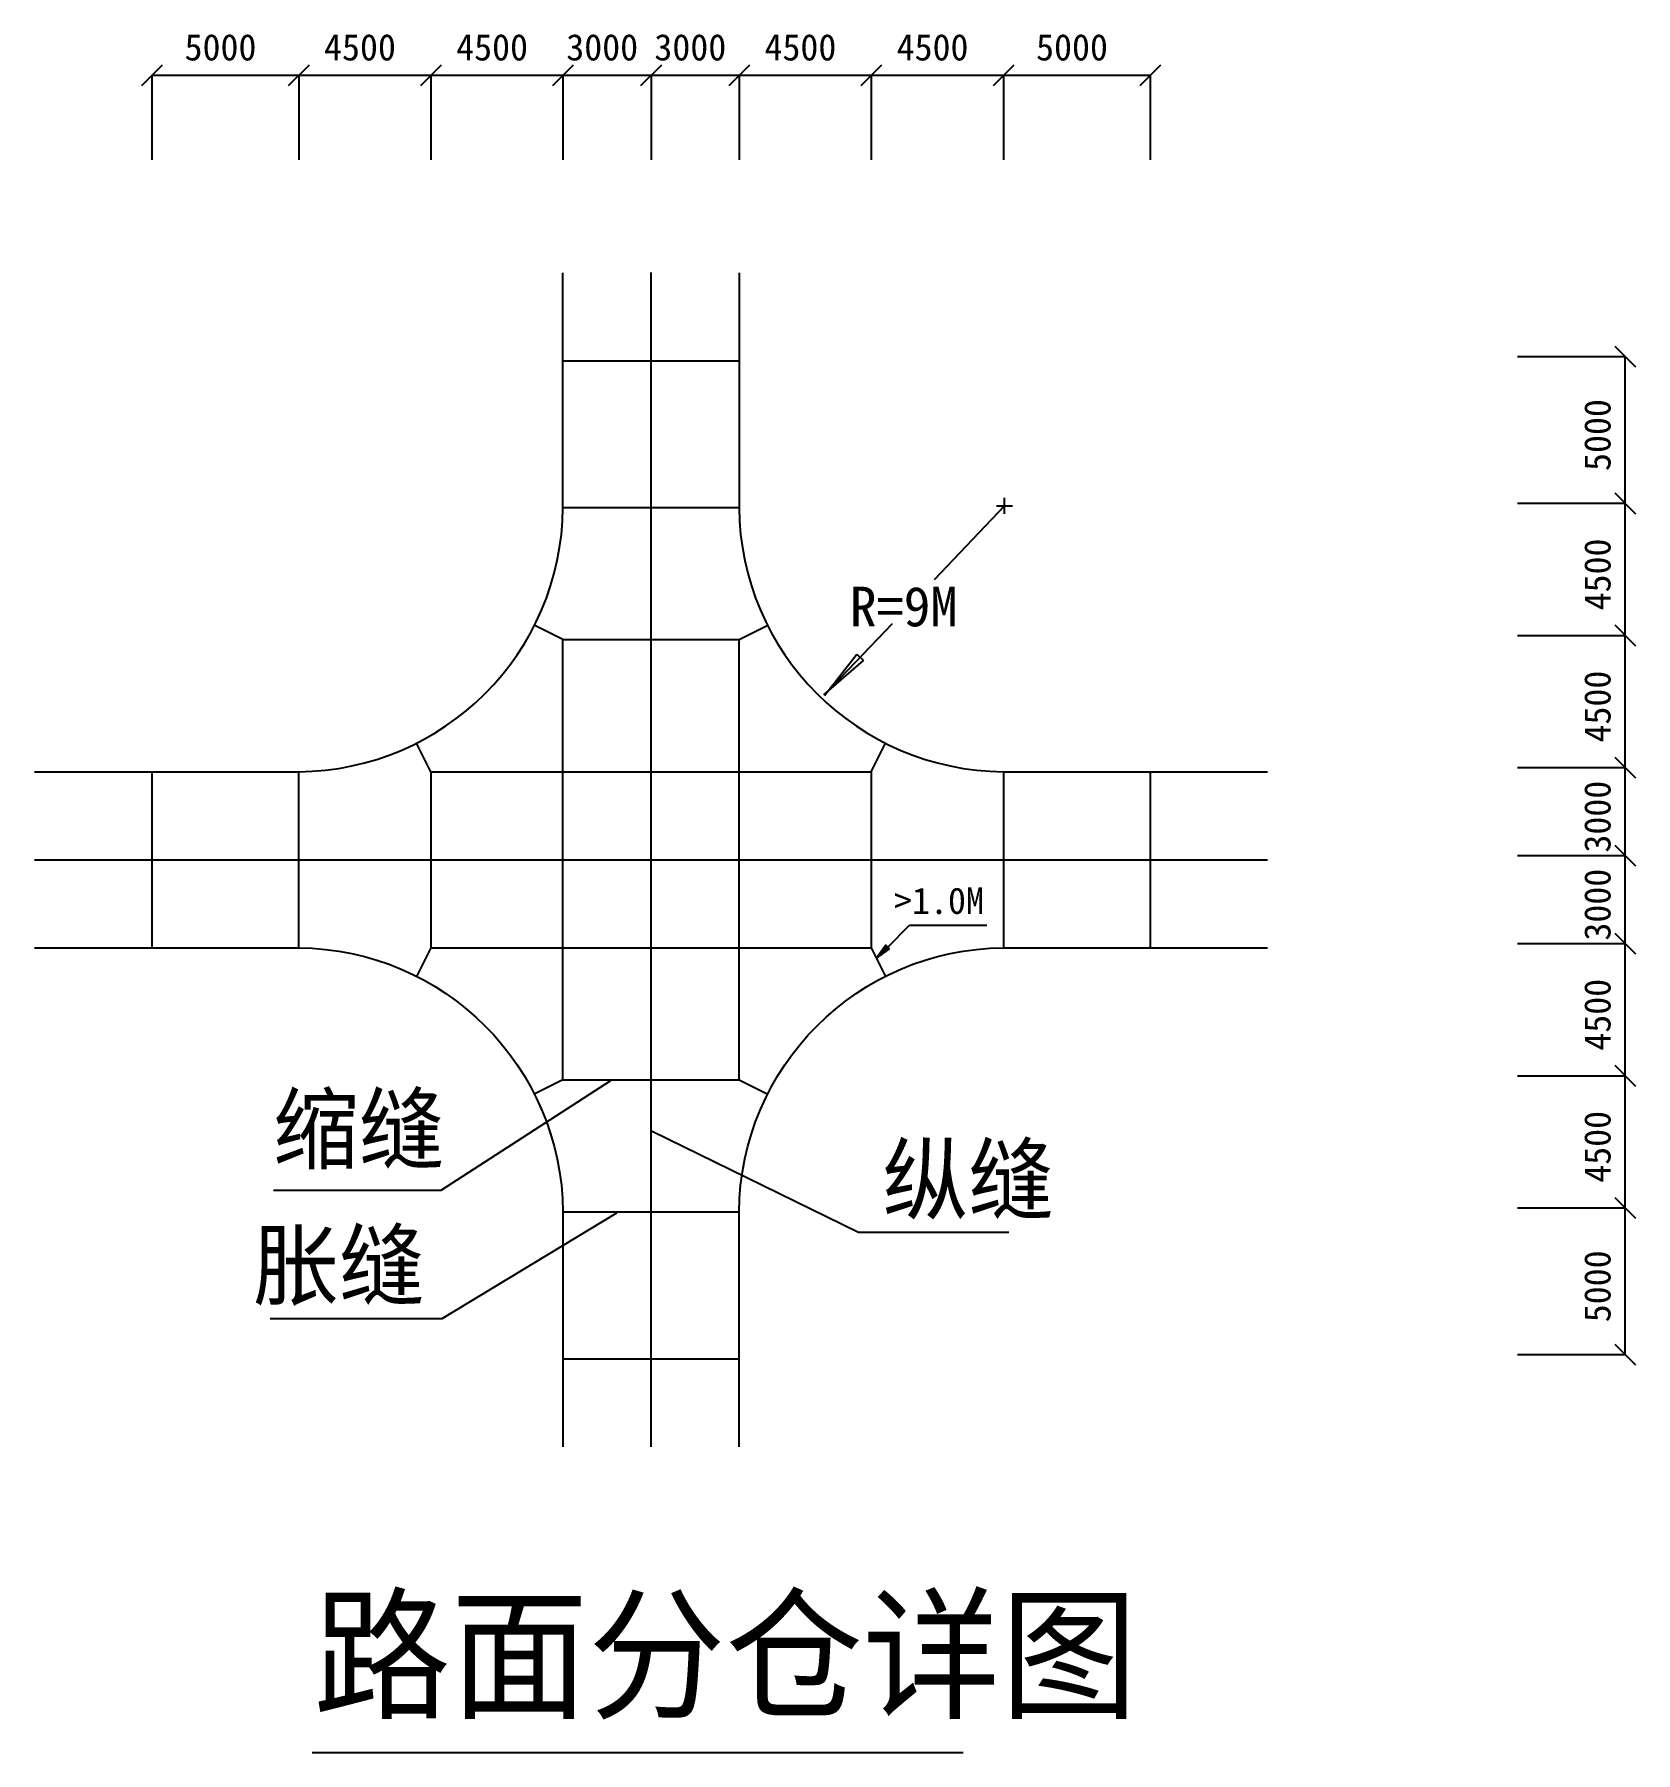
# Model space of a CAD drawing. Header units: metres. Extents: x -159 to 114, y -300 to -7.
import ezdxf

# ---------------------------------------------------------------- set-up
doc = ezdxf.new("R2010")
doc.units = ezdxf.units.M

msp = doc.modelspace()

# ---------------------------------------------------------------- hatches: boundary and pattern name
h = msp.add_hatch()
h.set_pattern_fill('SOLID')
h.paths.add_polyline_path([(-13.27, -162.86), (-13.91, -162.23), (-15.5, -164.46), (-15.5, -164.46), (-13.27, -162.86)])

# ---------------------------------------------------------------- linework, layer by layer
for p, q in [((-138.89, -13.94), (31.2, -13.94)), ((-138.89, -28.35), (-138.89, -13.94)), ((-113.88, -28.35), (-113.88, -13.94)), ((-91.37, -28.35), (-91.37, -13.94)), ((-68.85, -28.35), (-68.85, -13.94)), ((-53.85, -28.35), (-53.85, -13.94)), ((-38.84, -28.35), (-38.84, -13.94)), ((-16.33, -28.35), (-16.33, -13.94)), ((6.18, -28.35), (6.18, -13.94)), ((31.2, -28.35), (31.2, -13.94)), ((-53.91, -247.72), (-53.91, -47.6)), ((-68.92, -62.61), (-38.91, -62.61)), ((93.69, -61.9), (112.07, -61.9)), ((112.07, -231.99), (112.07, -61.9)), ((6.31, -87.35), (-5.67, -99.93)), ((4.96, -87.35), (7.66, -87.35)), ((6.31, -88.7), (6.31, -86)), ((93.69, -86.91), (112.07, -86.91)), ((-68.92, -110.14), (-73.68, -107.76)), ((-38.91, -110.14), (-34.15, -107.76)), ((-22.88, -117.99), (-12.76, -107.37)), ((-68.92, -110.14), (-38.91, -110.14)), ((-68.92, -185.18), (-68.92, -110.14)), ((-38.91, -185.18), (-38.91, -110.14)), ((93.69, -109.42), (112.07, -109.42)), ((-24.47, -119.54), (-17.73, -113.72)), ((-24.35, -119.66), (-18.86, -112.64)), ((-18.87, -112.62), (-17.73, -113.72)), ((-91.43, -132.65), (-93.81, -127.9)), ((-16.39, -132.65), (-14.02, -127.9)), ((-138.96, -132.65), (-138.96, -162.67)), ((-91.43, -132.65), (-16.39, -132.65)), ((-91.43, -132.65), (-91.43, -162.67)), ((-16.39, -132.65), (-16.39, -162.67)), ((31.13, -132.65), (31.13, -162.67)), ((93.69, -131.94), (112.07, -131.94)), ((-158.97, -147.66), (51.14, -147.66)), ((93.69, -146.94), (112.07, -146.94)), ((-13.59, -162.54), (-9.86, -158.8)), ((-9.86, -158.8), (2.97, -158.8)), ((2.97, -158.8), (3.29, -158.8)), ((-91.43, -162.67), (-93.81, -167.42)), ((-91.43, -162.67), (-16.39, -162.67)), ((-16.39, -162.67), (-14.02, -167.42)), ((93.69, -161.95), (112.07, -161.95)), ((93.69, -184.46), (112.07, -184.46)), ((-89.67, -204), (-60.74, -185.29)), ((-68.92, -185.18), (-73.68, -187.55)), ((-68.92, -185.18), (-38.91, -185.18)), ((-38.91, -185.18), (-34.15, -187.55)), ((-53.84, -193.86), (-18.56, -211.14)), ((-118.24, -204), (-89.67, -204)), ((-89.51, -225.82), (-59.76, -207.85)), ((93.69, -206.97), (112.07, -206.97)), ((-18.56, -211.14), (7.04, -211.14)), ((-118.77, -225.82), (-89.51, -225.82)), ((-68.92, -232.7), (-38.91, -232.7)), ((93.69, -231.99), (112.07, -231.99))]:
    msp.add_line(p, q)
for points in [[(-140.66, -15.71), (-137.12, -12.17)], [(-115.65, -15.71), (-112.11, -12.17)], [(-93.14, -15.71), (-89.6, -12.17)], [(-70.62, -15.71), (-67.09, -12.17)], [(-55.62, -15.71), (-52.08, -12.17)], [(-40.61, -15.71), (-37.07, -12.17)], [(-18.1, -15.71), (-14.56, -12.17)], [(4.42, -15.71), (7.95, -12.17)], [(29.43, -15.71), (32.97, -12.17)], [(110.3, -60.13), (113.84, -63.67)], [(-68.92, -87.63), (-38.91, -87.63)], [(110.3, -85.14), (113.84, -88.68)], [(110.3, -107.65), (113.84, -111.19)], [(110.3, -130.17), (113.84, -133.7)], [(-113.95, -132.65), (-113.95, -162.67)], [(6.12, -132.65), (6.12, -162.67)], [(110.3, -145.17), (113.84, -148.71)], [(110.3, -160.18), (113.84, -163.72)], [(-13.27, -162.86), (-13.91, -162.23), (-15.5, -164.46), (-15.5, -164.46), (-13.27, -162.86)], [(110.3, -182.69), (113.84, -186.23)], [(-68.92, -207.69), (-38.91, -207.69)], [(110.3, -205.21), (113.84, -208.74)], [(110.3, -230.22), (113.84, -233.76)], [(-111.62, -299.83), (-0.74, -299.83)]]:
    msp.add_lwpolyline(points)
for points in [[(-158.97, -132.65), (-113.95, -132.65, 0.41), (-68.92, -87.63), (-68.92, -47.61)], [(-38.91, -47.61), (-38.91, -87.63, 0.41), (6.12, -132.65), (51.14, -132.65)], [(-158.97, -162.67), (-113.95, -162.67, -0.41), (-68.92, -207.69), (-68.92, -247.71)], [(-38.91, -247.71), (-38.91, -207.69, -0.41), (6.12, -162.67), (51.14, -162.67)]]:
    msp.add_lwpolyline(points, format="xyb")

# ---------------------------------------------------------------- texts
for s, height, p in [('5000', 4.5, (-133.38, -11.44)), ('4500', 4.5, (-109.62, -11.44)), ('4500', 4.5, (-87.11, -11.44)), ('3000', 4.5, (-68.35, -11.44)), ('3000', 4.5, (-53.34, -11.44)), ('4500', 4.5, (-34.58, -11.44)), ('4500', 4.5, (-12.07, -11.44)), ('5000', 4.5, (11.69, -11.44)), ('R=9M', 6.75, (-20.06, -107.88)), ('>1.0M', 4.5, (-12.5, -156.89)), ('缩缝', 11.26, (-118.33, -199.18)), ('纵缝', 11.26, (-14.5, -207.77)), ('胀缝', 11.26, (-121.71, -222.4)), ('路面分仓详图', 18.01, (-111.45, -292.16))]:
    msp.add_text(s, height=height).set_placement(p)
for s, p in [('5000', (109.57, -81.4)), ('4500', (109.57, -105.16)), ('4500', (109.57, -127.68)), ('3000', (109.57, -146.44)), ('3000', (109.57, -161.44)), ('4500', (109.57, -180.2)), ('4500', (109.57, -202.71)), ('5000', (109.57, -226.48))]:
    msp.add_text(s, height=4.5, rotation=90).set_placement(p)

doc.saveas('drawing.dxf')
